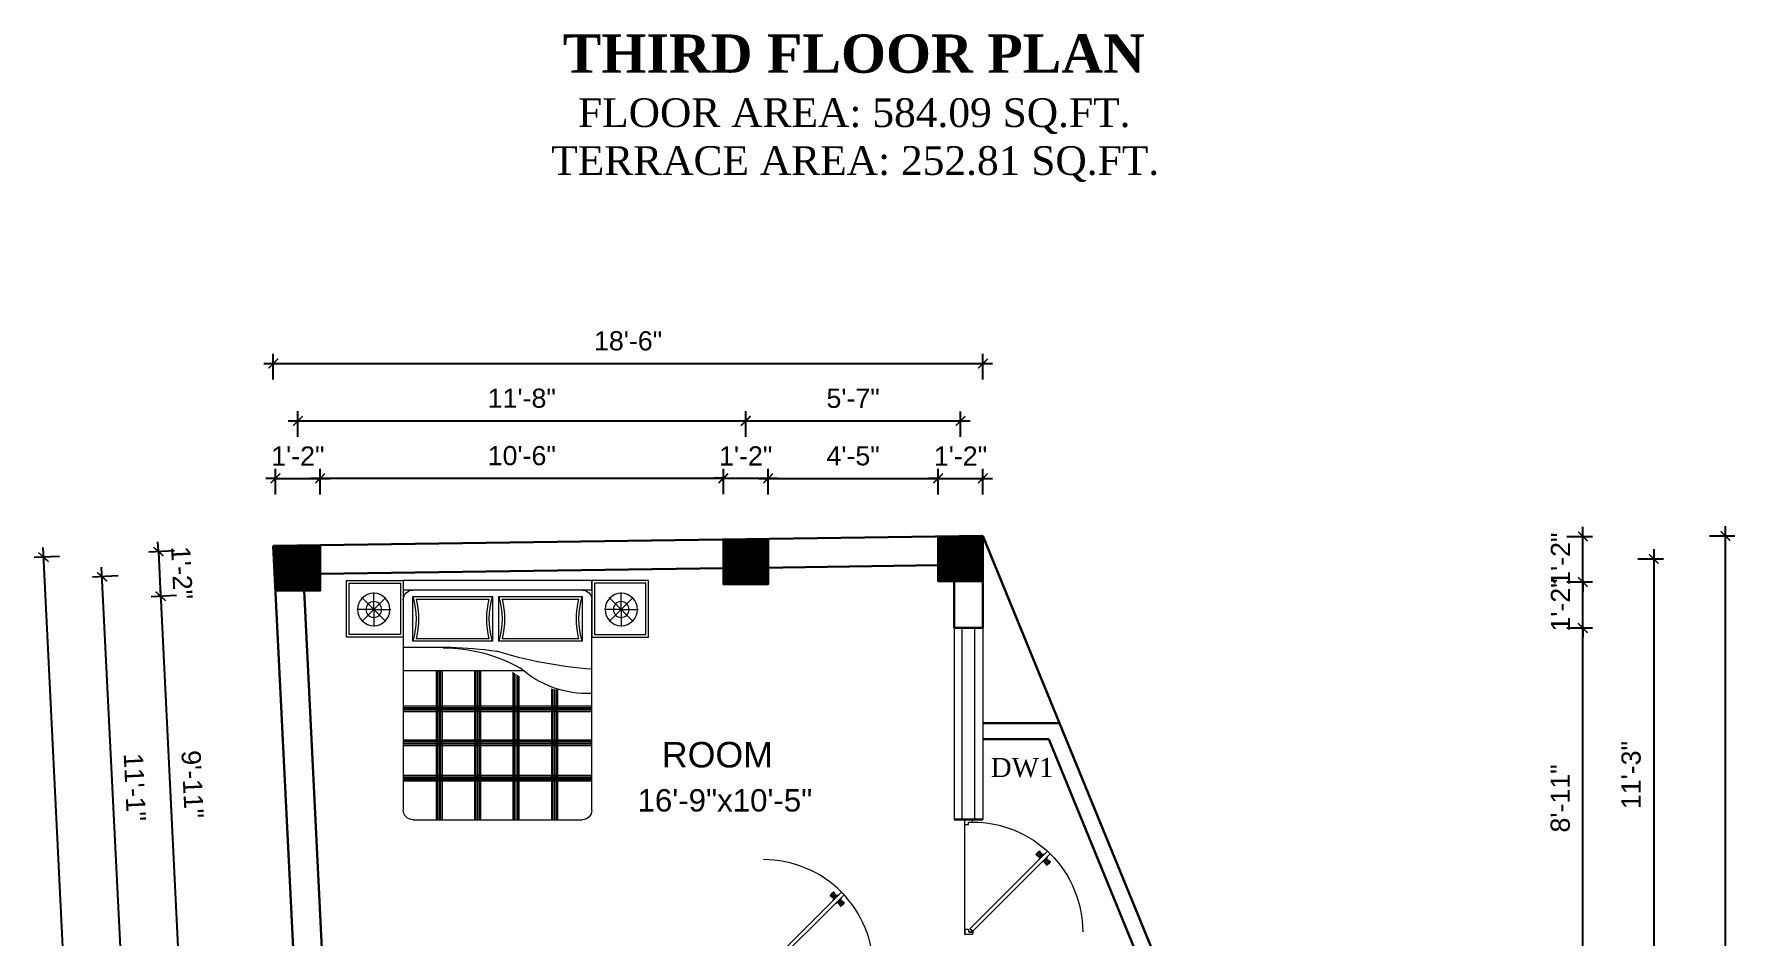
# Model space of a CAD drawing. Header units: inches. Extents: x -4737 to 13205, y 2479 to 13285.
# Drawn here: x -3062 to -2529, y 11636 to 11918 of the extents above; entities that cross this region are included whole.
import ezdxf

# ---------------------------------------------------------------- set-up
doc = ezdxf.new("R2010")
doc.units = ezdxf.units.IN
doc.header["$MEASUREMENT"] = 0
for name, color, linetype, lineweight in [('A-FURN', 9, 'Continuous', 5), ('hatch-.09', 8, 'Continuous', 9), ('Label', 7, 'Continuous', 13), ('ns_DIMS', 1, 'Continuous', 0), ('ns_TEXT', 7, 'Continuous', 13), ('PUERTAS', 7, 'Continuous', 9), ('Text', 7, 'Continuous', 13), ('WALL', 12, 'Continuous', 30), ('wall2', 1, 'Continuous', 15), ('windoow', 4, 'Continuous', 5)]:
    doc.layers.add(name, color=color, linetype=linetype, lineweight=lineweight)
doc.layers.add('furniture', color=253, linetype='Continuous')
doc.styles.add('arial 1000', font='arial.ttf')
doc.styles.add('dim', font='arial.ttf', dxfattribs={"height": 7})
doc.styles.get("Standard").update_dxf_attribs({"font": 'arial.ttf'})
doc.dimstyles.new("1-8'", dxfattribs={"dimtxt": 6, "dimasz": 3, "dimexe": 3, "dimexo": 6, "dimgap": 4, "dimtad": 1, "dimdec": 0, "dimzin": 0, "dimdsep": 46, "dimlunit": 4, "dimtxsty": 'arial 1000', "dimblk": 'ARCHTICK', "dimcen": 8, "dimdle": 3, "dimclrt": 7, "dimazin": 0, "dimtfac": 1, "dimtdec": 0, "dimtix": 1, "dimtmove": 2, "dimatfit": 3, "dimfxl": 5, "dimfxlon": 1, "dimarcsym": 0})

# ---------------------------------------------------------------- blocks, each defined once
blk = doc.blocks.new('3ft')
at = {"layer": 'PUERTAS', "color": 2}
for p, q in [((1.01, 2.52), (25.23, 26.74)), ((26.05, 25.92), (25.23, 26.74)), ((26.05, 25.92), (1.77, 1.64)), ((21.99, 26.11), (21.98, 26.13)), ((25.42, 22.68), (25.43, 22.67)), ((0, 2.4), (0, 0)), ((0.72, 2.4), (0, 2.4)), ((1.6, 0), (0, 0)), ((0.72, 1.52), (0.72, 2.44)), ((0.8, 1.52), (0.72, 1.52)), ((0.8, 1.52), (0.8, 2.41)), ((0.8, 1.2), (0.8, 1.52)), ((1.6, 1.2), (0.8, 1.2)), ((1.57, 1.84), (0.94, 2.47)), ((1.63, 1.89), (0.97, 2.55)), ((1.63, 1.89), (1.57, 1.84)), ((1.77, 1.64), (1.57, 1.84)), ((1.6, 0), (1.6, 1.2)), ((34.4, 0), (34.4, 1.2)), ((34.4, 1.2), (35.2, 1.2)), ((34.4, 0), (36, 0)), ((35.2, 1.2), (35.2, 2.4)), ((35.2, 2.4), (36, 2.4)), ((36, 0), (36, 2.4))]:
    blk.add_line(p, q, dxfattribs=at)
at = {"layer": 'PUERTAS', "color": 1}
for p, q in [((22.58, 26.7), (22.14, 26.26)), ((22.67, 26.73), (22.17, 26.23)), ((22.61, 26.67), (22.58, 26.7)), ((23.45, 25.91), (22.79, 26.73)), ((21.67, 25.73), (22.17, 26.23)), ((22.49, 24.95), (21.67, 25.61)), ((21.7, 25.82), (22.14, 26.26)), ((21.73, 25.79), (21.7, 25.82)), ((22.6, 24.96), (23.02, 25.38)), ((22.61, 24.25), (22.92, 24.72)), ((22.62, 24.13), (22.61, 24.14)), ((22.7, 25.07), (22.71, 25.06)), ((22.82, 25.06), (23.08, 25.32)), ((22.94, 24.95), (22.83, 25.07)), ((22.92, 24.72), (22.92, 24.72)), ((22.93, 24.94), (23.19, 25.21)), ((22.93, 24.84), (22.93, 24.83)), ((23.44, 25.81), (23.02, 25.38)), ((23.34, 25.58), (23.08, 25.32)), ((23.46, 25.47), (23.19, 25.21)), ((23.33, 25.7), (23.34, 25.69)), ((23.45, 25.46), (23.33, 25.57)), ((23.44, 23.31), (23.45, 23.3)), ((23.56, 23.3), (24.03, 23.61)), ((23.57, 25.47), (23.57, 25.47)), ((24.15, 25.79), (23.68, 25.48)), ((23.68, 25.48), (23.68, 25.48)), ((24.03, 23.61), (24.03, 23.62)), ((24.14, 23.62), (24.14, 23.62)), ((24.25, 23.62), (24.51, 23.89)), ((24.27, 25.78), (24.26, 25.79)), ((24.26, 23.29), (24.69, 23.71)), ((24.26, 23.63), (24.37, 23.52)), ((24.26, 23.18), (24.92, 22.37)), ((24.37, 23.52), (24.63, 23.77)), ((24.37, 23.4), (24.37, 23.4)), ((24.78, 24.15), (24.51, 23.89)), ((24.89, 24.03), (24.63, 23.77)), ((25.11, 24.14), (24.69, 23.71)), ((24.77, 24.14), (24.88, 24.03)), ((24.79, 24.38), (24.78, 24.37)), ((24.78, 24.26), (24.78, 24.26)), ((25.1, 24.84), (24.79, 24.38)), ((25, 24.03), (25, 24.03)), ((25.04, 22.36), (25.54, 22.86)), ((25.09, 24.96), (25.1, 24.95)), ((25.1, 22.42), (25.13, 22.39)), ((25.13, 22.39), (25.57, 22.83)), ((25.22, 24.14), (26.03, 23.48)), ((26.04, 23.37), (25.54, 22.86)), ((26.01, 23.27), (25.57, 22.83)), ((25.98, 23.3), (26.01, 23.27))]:
    blk.add_line(p, q, dxfattribs=at)
at = {"layer": 'PUERTAS', "color": 8}
for p, q in [((23.41, 25.77), (22.65, 26.71)), ((23.46, 25.83), (22.72, 26.75)), ((22.57, 24.94), (21.65, 25.68)), ((22.63, 24.99), (21.69, 25.75)), ((22.74, 25.1), (21.84, 25.9)), ((22.13, 26.28), (21.98, 26.13)), ((22.88, 25.24), (22.01, 26.06)), ((22.13, 26.28), (22.27, 26.42)), ((22.29, 26.41), (22.27, 26.42)), ((23.16, 25.52), (22.34, 26.39)), ((23.3, 25.66), (22.5, 26.56)), ((22.69, 24.32), (23.02, 24.83)), ((22.95, 24.96), (22.84, 25.07)), ((22.98, 24.99), (22.86, 25.1)), ((23.03, 25.04), (22.91, 25.15)), ((22.91, 24.53), (23.1, 24.91)), ((23.11, 25.12), (22.99, 25.23)), ((23.13, 24.76), (23.18, 24.99)), ((23.28, 25.3), (23.17, 25.41)), ((23.36, 25.37), (23.25, 25.49)), ((23.31, 24.94), (23.28, 25.08)), ((23.41, 25.43), (23.3, 25.54)), ((23.46, 25.09), (23.32, 25.13)), ((23.44, 25.45), (23.33, 25.56)), ((23.64, 25.27), (23.41, 25.22)), ((23.87, 25.49), (23.49, 25.3)), ((24.08, 25.71), (23.57, 25.38)), ((23.63, 23.38), (24.14, 23.72)), ((23.84, 23.6), (24.22, 23.79)), ((24.07, 23.82), (24.3, 23.88)), ((24.25, 24), (24.39, 23.97)), ((24.25, 23.26), (24.99, 22.34)), ((24.27, 23.64), (24.38, 23.53)), ((24.3, 23.67), (24.41, 23.56)), ((24.3, 23.32), (25.06, 22.38)), ((24.35, 23.72), (24.46, 23.61)), ((24.4, 24.15), (24.43, 24.01)), ((24.41, 23.43), (25.2, 22.53)), ((24.43, 23.8), (24.54, 23.69)), ((24.58, 24.33), (24.52, 24.1)), ((24.55, 23.57), (25.37, 22.7)), ((24.6, 23.97), (24.72, 23.86)), ((24.8, 24.56), (24.61, 24.18)), ((25.02, 24.77), (24.68, 24.26)), ((24.68, 24.05), (24.79, 23.94)), ((24.73, 24.1), (24.85, 23.99)), ((24.76, 24.13), (24.87, 24.02)), ((24.83, 23.85), (25.7, 23.03)), ((24.97, 23.99), (25.87, 23.2)), ((25.08, 24.1), (26.02, 23.34)), ((25.14, 24.15), (26.06, 23.41)), ((25.58, 22.82), (25.43, 22.67)), ((25.58, 22.82), (25.73, 22.97)), ((25.72, 22.98), (25.73, 22.97)), ((0, 0), (36, 0))]:
    blk.add_line(p, q, dxfattribs=at)
at = {"layer": 'PUERTAS', "color": 2}
for radius in [0.155, 0.0752]:
    blk.add_circle((0.82, 2.56), radius, dxfattribs=at)
at = {"layer": 'PUERTAS', "color": 8}
blk.add_arc((0.82, 2.56), 34.38, 359.7285, 90.0333, dxfattribs=at)
at = {"layer": 'PUERTAS', "color": 1}
for centre, start, end in [((22.73, 26.68), 38.9236, 135), ((22.54, 25.01), 231.0764, 315), ((22.67, 24.2), 135, 225), ((22.77, 25.12), 225, 315), ((22.99, 24.89), 135, 219.7428), ((22.87, 24.78), 315, 39.7428), ((23.28, 25.63), 315, 45), ((23.39, 25.86), 315, 38.9236), ((23.51, 23.36), 225, 315), ((23.51, 25.41), 50.2572, 135), ((23.62, 25.53), 230.2572, 315), ((24.09, 23.56), 50.2572, 135), ((24.2, 23.68), 230.2572, 315), ((24.2, 25.73), 45, 135), ((24.32, 23.23), 135, 218.9236), ((24.42, 23.46), 135, 225), ((24.84, 24.31), 135, 219.7428), ((24.72, 24.21), 315, 39.7428), ((24.94, 23.98), 45, 135), ((24.98, 22.42), 218.9236, 315), ((25.04, 24.89), 315, 45), ((25.17, 24.08), 51.0764, 135), ((25.98, 23.42), 315, 51.0764)]:
    blk.add_arc(centre, 0.08, start, end, dxfattribs=at)
blk = doc.blocks.new('*U36')
at = {"color": 3}
blk.add_blockref('3ft', (0, 0), dxfattribs=at)
blk = doc.blocks.new('A$C3AED30AC')
at = {"layer": 'A-FURN', "color": 147, "linetype": 'ByBlock'}
for p, q in [((0, 1532), (0, 1982)), ((0, 1982), (450, 1982)), ((450, 1982), (1950, 1982)), ((450, 1982), (450, 1532)), ((450, 1906), (450, 1982)), ((450, 1906), (1950, 1906)), ((1950, 1982), (1950, 1532)), ((2400, 1982), (1950, 1982)), ((2400, 1532), (2400, 1982)), ((450, 155), (450, 1830)), ((1950, 1830), (1950, 159)), ((450, 1532), (0, 1532)), ((1950, 1532), (2400, 1532)), ((1870, 79), (526, 79))]:
    blk.add_line(p, q, dxfattribs=at)
at = {"layer": 'A-FURN', "color": 8}
for p, q in [((20, 1552), (20, 1962)), ((20, 1962), (430, 1962)), ((430, 1962), (430, 1552)), ((1970, 1962), (1970, 1552)), ((2380, 1962), (1970, 1962)), ((2380, 1552), (2380, 1962)), ((430, 1552), (20, 1552)), ((1970, 1552), (2380, 1552))]:
    blk.add_line(p, q, dxfattribs=at)
at = {"layer": 'A-FURN', "color": 5, "linetype": 'ByBlock'}
for p, q in [((216, 1752), (121, 1847)), ((216, 1752), (216, 1887)), ((216, 1752), (311, 1847)), ((526, 1855), (526, 1500)), ((1189, 1855), (526, 1855)), ((1189, 1500), (1189, 1855)), ((1873, 1855), (1240, 1855)), ((1240, 1855), (1240, 1500)), ((1873, 1500), (1873, 1855)), ((2184, 1752), (2089, 1847)), ((2184, 1752), (2184, 1887)), ((2184, 1752), (2279, 1847)), ((216, 1752), (82, 1752)), ((216, 1752), (121, 1657)), ((216, 1752), (216, 1752)), ((216, 1752), (216, 1752)), ((216, 1752), (216, 1752)), ((216, 1752), (350, 1752)), ((216, 1752), (216, 1618)), ((216, 1752), (311, 1657)), ((2184, 1752), (2049, 1752)), ((2184, 1752), (2089, 1657)), ((2184, 1752), (2318, 1752)), ((2184, 1752), (2184, 1752)), ((2184, 1752), (2184, 1752)), ((2184, 1752), (2184, 1752)), ((2184, 1752), (2279, 1657)), ((2184, 1752), (2184, 1618)), ((526, 1500), (1189, 1500)), ((1240, 1500), (1873, 1500)), ((1574, 1449), (1950, 1449)), ((996, 1264), (1950, 1264))]:
    blk.add_line(p, q, dxfattribs=at)
at = {"layer": 'A-FURN', "color": 9}
for p, q in [((1163, 1835), (552, 1835)), ((1847, 1835), (1266, 1835)), ((552, 1520), (1163, 1520)), ((1266, 1520), (1847, 1520))]:
    blk.add_line(p, q, dxfattribs=at)
at = {"layer": 'A-FURN', "color": 8, "linetype": 'Continuous'}
for p, q in [((1030, 1223), (1030, 79)), ((1042, 1230), (1042, 79)), ((1054, 1237), (1054, 79)), ((1067, 1245), (1067, 79)), ((1079, 1253), (1079, 79)), ((1335, 1264), (1335, 79)), ((1347, 1264), (1347, 79)), ((1359, 1264), (1359, 79)), ((1372, 1264), (1372, 79)), ((1384, 1264), (1384, 79)), ((1640, 1264), (1640, 79)), ((1652, 1264), (1652, 79)), ((1664, 1264), (1664, 79)), ((1677, 1264), (1677, 79)), ((1689, 1264), (1689, 79)), ((722, 1115), (722, 79)), ((734, 1115), (734, 79)), ((746, 1115), (746, 79)), ((759, 1117), (759, 79)), ((771, 1120), (771, 79)), ((450, 983), (1950, 983)), ((450, 971), (1950, 971)), ((450, 959), (1950, 959)), ((450, 950), (1950, 950)), ((450, 938), (1950, 938)), ((450, 713), (1950, 713)), ((450, 701), (1950, 701)), ((450, 689), (1950, 689)), ((450, 680), (1950, 680)), ((450, 668), (1950, 668)), ((450, 431), (1950, 431)), ((450, 419), (1950, 419)), ((450, 407), (1950, 407)), ((450, 398), (1950, 398)), ((450, 386), (1950, 386))]:
    blk.add_line(p, q, dxfattribs=at)
at = {"layer": 'A-FURN', "color": 5, "linetype": 'ByBlock'}
for centre, radius in [((216, 1752), 129), ((216, 1752), 62.8), ((2184, 1752), 129), ((2184, 1752), 62.8)]:
    blk.add_circle(centre, radius, dxfattribs=at)
at = {"layer": 'A-FURN', "color": 147, "linetype": 'ByBlock'}
for centre, radius, start, end in [((526, 1830), 76.2, 90, 180), ((1873, 1830), 76.2, 0, 90), ((526, 155), 76.2, 180, 270), ((1870, 159), 80, 270, 0)]:
    blk.add_arc(centre, radius, start, end, dxfattribs=at)
at = {"layer": 'A-FURN', "color": 5, "linetype": 'ByBlock'}
for centre, radius, start, end in [((-83, 1677), 635, 343.7398, 16.2602), ((1799, 1677), 635, 163.7398, 196.2602), ((630, 1677), 635, 343.7398, 16.2602), ((2483, 1677), 635, 163.7398, 196.2602), ((194, 4689), 3422, 274.2889, 287.25), ((1639, 177), 1271, 90.3564, 119.0389), ((1573, -870), 2319, 89.9801, 99.0312), ((485, 1886), 803, 267.4969, 311.9132)]:
    blk.add_arc(centre, radius, start, end, dxfattribs=at)
at = {"layer": 'A-FURN', "color": 9}
for centre, start, end in [((-83, 1677), 346.0594, 13.9406), ((1799, 1677), 166.0594, 193.9406), ((630, 1677), 346.0594, 13.9406), ((2483, 1677), 166.0594, 193.9406)]:
    blk.add_arc(centre, 655, start, end, dxfattribs=at)
blk = doc.blocks.new('_ArchTick')
at = {"color": 0, "const_width": 0.15}
blk.add_lwpolyline([(-0.5, -0.5), (0.5, 0.5)], dxfattribs=at)
blk = doc.blocks.new('*D872')
at = {"layer": 'Defpoints', "color": 0, "transparency": 16777216}
for p in [(-2764.7, 11732.28), (-2576.88, 11732.28), (-2709.24, 11625.48)]:
    blk.add_point(p, dxfattribs=at)
at = {"layer": 'ns_DIMS', "color": 0, "lineweight": -2, "transparency": 16777216}
for p, q in [((-2581.88, 11732.28), (-2573.88, 11732.28)), ((-2576.88, 11622.48), (-2576.88, 11735.28)), ((-2581.88, 11625.48), (-2573.88, 11625.48))]:
    blk.add_line(p, q, dxfattribs=at)
at = {"layer": 'ns_DIMS', "color": 0, "lineweight": -2, "transparency": 16777216, "xscale": 3, "yscale": 3, "zscale": 3}
for p, rotation in [((-2576.88, 11732.28), 90), ((-2576.88, 11625.48), 270)]:
    blk.add_blockref('_ArchTick', p, dxfattribs=dict(at, rotation=rotation))
at = {"layer": 'ns_DIMS', "color": 7, "transparency": 16777216, "insert": (-2583.94, 11678.88), "char_height": 6, "attachment_point": 5, "rotation": 90, "style": 'arial 1000'}
blk.add_mtext('8\'-11"', dxfattribs=at)
blk = doc.blocks.new('*D873')
at = {"layer": 'Defpoints', "color": 0, "transparency": 16777216}
for p in [(-2764.7, 11746.7), (-2576.88, 11746.7), (-2764.7, 11732.28)]:
    blk.add_point(p, dxfattribs=at)
at = {"layer": 'ns_DIMS', "color": 0, "lineweight": -2, "transparency": 16777216}
for p, q in [((-2576.88, 11746.7), (-2576.88, 11749.7)), ((-2581.88, 11746.7), (-2573.88, 11746.7)), ((-2576.88, 11732.28), (-2576.88, 11746.7)), ((-2581.88, 11732.28), (-2573.88, 11732.28)), ((-2576.88, 11732.28), (-2576.88, 11729.28))]:
    blk.add_line(p, q, dxfattribs=at)
at = {"layer": 'ns_DIMS', "color": 0, "lineweight": -2, "transparency": 16777216, "xscale": 3, "yscale": 3, "zscale": 3}
for p, rotation in [((-2576.88, 11746.7), 270), ((-2576.88, 11732.28), 90)]:
    blk.add_blockref('_ArchTick', p, dxfattribs=dict(at, rotation=rotation))
at = {"layer": 'ns_DIMS', "color": 7, "transparency": 16777216, "insert": (-2583.89, 11739.49), "char_height": 6, "attachment_point": 5, "rotation": 90, "style": 'arial 1000'}
blk.add_mtext('1\'-2"', dxfattribs=at)
blk = doc.blocks.new('*D874')
at = {"layer": 'Defpoints', "color": 0, "transparency": 16777216}
for p in [(-2764.7, 11760.93), (-2576.88, 11760.93), (-2764.7, 11746.7)]:
    blk.add_point(p, dxfattribs=at)
at = {"layer": 'ns_DIMS', "color": 0, "lineweight": -2, "transparency": 16777216}
for p, q in [((-2576.88, 11760.93), (-2576.88, 11763.93)), ((-2581.88, 11760.93), (-2573.88, 11760.93)), ((-2576.88, 11746.7), (-2576.88, 11760.93)), ((-2581.88, 11746.7), (-2573.88, 11746.7)), ((-2576.88, 11746.7), (-2576.88, 11743.7))]:
    blk.add_line(p, q, dxfattribs=at)
at = {"layer": 'ns_DIMS', "color": 0, "lineweight": -2, "transparency": 16777216, "xscale": 3, "yscale": 3, "zscale": 3}
for p, rotation in [((-2576.88, 11760.93), 270), ((-2576.88, 11746.7), 90)]:
    blk.add_blockref('_ArchTick', p, dxfattribs=dict(at, rotation=rotation))
at = {"layer": 'ns_DIMS', "color": 7, "transparency": 16777216, "insert": (-2583.89, 11753.82), "char_height": 6, "attachment_point": 5, "rotation": 90, "style": 'arial 1000'}
blk.add_mtext('1\'-2"', dxfattribs=at)
blk = doc.blocks.new('*D875')
at = {"layer": 'Defpoints', "color": 0, "transparency": 16777216}
for p in [(-2764.7, 11753.93), (-2709.24, 11618.48), (-2554.68, 11618.48)]:
    blk.add_point(p, dxfattribs=at)
at = {"layer": 'ns_DIMS', "color": 0, "lineweight": -2, "transparency": 16777216}
for p, q in [((-2559.68, 11753.93), (-2551.68, 11753.93)), ((-2554.68, 11756.93), (-2554.68, 11615.48)), ((-2559.68, 11618.48), (-2551.68, 11618.48))]:
    blk.add_line(p, q, dxfattribs=at)
at = {"layer": 'ns_DIMS', "color": 0, "lineweight": -2, "transparency": 16777216, "xscale": 3, "yscale": 3, "zscale": 3}
for p, rotation in [((-2554.68, 11753.93), 90), ((-2554.68, 11618.48), 270)]:
    blk.add_blockref('_ArchTick', p, dxfattribs=dict(at, rotation=rotation))
at = {"layer": 'ns_DIMS', "color": 7, "transparency": 16777216, "insert": (-2561.75, 11686.2), "char_height": 6, "attachment_point": 5, "rotation": 90, "style": 'arial 1000'}
blk.add_mtext('11\'-3"', dxfattribs=at)
blk = doc.blocks.new('*D775')
at = {"layer": 'Defpoints', "color": 0, "transparency": 16777216}
for p in [(-2764.7, 11761.13), (-2532.26, 11761.13), (-2656.1, 11352.48)]:
    blk.add_point(p, dxfattribs=at)
at = {"layer": 'ns_DIMS', "color": 0, "lineweight": -2, "transparency": 16777216}
for p, q in [((-2532.26, 11349.48), (-2532.26, 11764.13)), ((-2537.26, 11761.13), (-2529.26, 11761.13)), ((-2537.26, 11352.48), (-2529.26, 11352.48))]:
    blk.add_line(p, q, dxfattribs=at)
at = {"layer": 'ns_DIMS', "color": 0, "lineweight": -2, "transparency": 16777216, "xscale": 3, "yscale": 3, "zscale": 3}
for p, rotation in [((-2532.26, 11761.13), 90), ((-2532.26, 11352.48), 270)]:
    blk.add_blockref('_ArchTick', p, dxfattribs=dict(at, rotation=rotation))
at = {"layer": 'ns_DIMS', "color": 7, "transparency": 16777216, "insert": (-2539.32, 11556.8), "char_height": 6, "attachment_point": 5, "rotation": 90, "style": 'arial 1000'}
blk.add_mtext('34\'-1"', dxfattribs=at)
blk = doc.blocks.new('*D776')
at = {"layer": 'Defpoints', "color": 0, "transparency": 16777216}
for p in [(-2972.15, 11779.13), (-2986.15, 11757.99), (-2972.15, 11757.99)]:
    blk.add_point(p, dxfattribs=at)
at = {"layer": 'ns_DIMS', "color": 0, "lineweight": -2, "transparency": 16777216}
for p, q in [((-2986.15, 11779.13), (-2989.15, 11779.13)), ((-2986.15, 11774.13), (-2986.15, 11782.13)), ((-2986.15, 11779.13), (-2972.15, 11779.13)), ((-2972.15, 11774.13), (-2972.15, 11782.13)), ((-2972.15, 11779.13), (-2969.15, 11779.13))]:
    blk.add_line(p, q, dxfattribs=at)
at = {"layer": 'ns_DIMS', "color": 0, "lineweight": -2, "transparency": 16777216, "xscale": 3, "yscale": 3, "zscale": 3}
blk.add_blockref('_ArchTick', (-2986.15, 11779.13), dxfattribs=at)
at = {"layer": 'ns_DIMS', "color": 0, "lineweight": -2, "transparency": 16777216, "xscale": 3, "yscale": 3, "zscale": 3, "rotation": 180}
blk.add_blockref('_ArchTick', (-2972.15, 11779.13), dxfattribs=at)
at = {"layer": 'ns_DIMS', "color": 7, "transparency": 16777216, "insert": (-2979.15, 11786.14), "char_height": 6, "attachment_point": 5, "style": 'arial 1000'}
blk.add_mtext('1\'-2"', dxfattribs=at)
blk = doc.blocks.new('*D777')
at = {"layer": 'Defpoints', "color": 0, "transparency": 16777216}
for p in [(-2838.95, 11797.16), (-2979.15, 11757.99), (-2838.95, 11759.98)]:
    blk.add_point(p, dxfattribs=at)
at = {"layer": 'ns_DIMS', "color": 0, "lineweight": -2, "transparency": 16777216}
for p, q in [((-2979.15, 11792.16), (-2979.15, 11800.16)), ((-2838.95, 11792.16), (-2838.95, 11800.16)), ((-2982.15, 11797.16), (-2835.95, 11797.16))]:
    blk.add_line(p, q, dxfattribs=at)
at = {"layer": 'ns_DIMS', "color": 0, "lineweight": -2, "transparency": 16777216, "xscale": 3, "yscale": 3, "zscale": 3, "rotation": 180}
blk.add_blockref('_ArchTick', (-2979.15, 11797.16), dxfattribs=at)
at = {"layer": 'ns_DIMS', "color": 0, "lineweight": -2, "transparency": 16777216, "xscale": 3, "yscale": 3, "zscale": 3}
blk.add_blockref('_ArchTick', (-2838.95, 11797.16), dxfattribs=at)
at = {"layer": 'ns_DIMS', "color": 7, "transparency": 16777216, "insert": (-2909.05, 11804.22), "char_height": 6, "attachment_point": 5, "style": 'arial 1000'}
blk.add_mtext('11\'-8"', dxfattribs=at)
blk = doc.blocks.new('*D778')
at = {"layer": 'Defpoints', "color": 0, "transparency": 16777216}
for p in [(-2764.7, 11815.13), (-2986.84, 11757.99), (-2764.7, 11761.13)]:
    blk.add_point(p, dxfattribs=at)
at = {"layer": 'ns_DIMS', "color": 0, "lineweight": -2, "transparency": 16777216}
for p, q in [((-2986.84, 11810.13), (-2986.84, 11818.13)), ((-2764.7, 11810.13), (-2764.7, 11818.13)), ((-2989.84, 11815.13), (-2761.7, 11815.13))]:
    blk.add_line(p, q, dxfattribs=at)
at = {"layer": 'ns_DIMS', "color": 0, "lineweight": -2, "transparency": 16777216, "xscale": 3, "yscale": 3, "zscale": 3, "rotation": 180}
blk.add_blockref('_ArchTick', (-2986.84, 11815.13), dxfattribs=at)
at = {"layer": 'ns_DIMS', "color": 0, "lineweight": -2, "transparency": 16777216, "xscale": 3, "yscale": 3, "zscale": 3}
blk.add_blockref('_ArchTick', (-2764.7, 11815.13), dxfattribs=at)
at = {"layer": 'ns_DIMS', "color": 7, "transparency": 16777216, "insert": (-2875.77, 11822.19), "char_height": 6, "attachment_point": 5, "style": 'arial 1000'}
blk.add_mtext('18\'-6"', dxfattribs=at)
blk = doc.blocks.new('*D779')
at = {"layer": 'Defpoints', "color": 0, "transparency": 16777216}
for p in [(-2845.95, 11779.16), (-2972.15, 11757.99), (-2845.95, 11759.98)]:
    blk.add_point(p, dxfattribs=at)
at = {"layer": 'ns_DIMS', "color": 0, "lineweight": -2, "transparency": 16777216}
for p, q in [((-2975.15, 11779.16), (-2842.95, 11779.16)), ((-2972.15, 11774.16), (-2972.15, 11782.16)), ((-2845.95, 11774.16), (-2845.95, 11782.16))]:
    blk.add_line(p, q, dxfattribs=at)
at = {"layer": 'ns_DIMS', "color": 0, "lineweight": -2, "transparency": 16777216, "xscale": 3, "yscale": 3, "zscale": 3, "rotation": 180}
blk.add_blockref('_ArchTick', (-2972.15, 11779.16), dxfattribs=at)
at = {"layer": 'ns_DIMS', "color": 0, "lineweight": -2, "transparency": 16777216, "xscale": 3, "yscale": 3, "zscale": 3}
blk.add_blockref('_ArchTick', (-2845.95, 11779.16), dxfattribs=at)
at = {"layer": 'ns_DIMS', "color": 7, "transparency": 16777216, "insert": (-2909.05, 11786.22), "char_height": 6, "attachment_point": 5, "style": 'arial 1000'}
blk.add_mtext('10\'-6"', dxfattribs=at)
blk = doc.blocks.new('*D780')
at = {"layer": 'Defpoints', "color": 0, "transparency": 16777216}
for p in [(-2831.95, 11779.16), (-2845.95, 11759.98), (-2831.95, 11759.98)]:
    blk.add_point(p, dxfattribs=at)
at = {"layer": 'ns_DIMS', "color": 0, "lineweight": -2, "transparency": 16777216}
for p, q in [((-2845.95, 11779.16), (-2848.95, 11779.16)), ((-2845.95, 11774.16), (-2845.95, 11782.16)), ((-2845.95, 11779.16), (-2831.95, 11779.16)), ((-2831.95, 11774.16), (-2831.95, 11782.16)), ((-2831.95, 11779.16), (-2828.95, 11779.16))]:
    blk.add_line(p, q, dxfattribs=at)
at = {"layer": 'ns_DIMS', "color": 0, "lineweight": -2, "transparency": 16777216, "xscale": 3, "yscale": 3, "zscale": 3}
blk.add_blockref('_ArchTick', (-2845.95, 11779.16), dxfattribs=at)
at = {"layer": 'ns_DIMS', "color": 0, "lineweight": -2, "transparency": 16777216, "xscale": 3, "yscale": 3, "zscale": 3, "rotation": 180}
blk.add_blockref('_ArchTick', (-2831.95, 11779.16), dxfattribs=at)
at = {"layer": 'ns_DIMS', "color": 7, "transparency": 16777216, "insert": (-2838.95, 11786.17), "char_height": 6, "attachment_point": 5, "style": 'arial 1000'}
blk.add_mtext('1\'-2"', dxfattribs=at)
blk = doc.blocks.new('*D781')
at = {"layer": 'Defpoints', "color": 0, "transparency": 16777216}
for p in [(-2778.7, 11779.13), (-2831.95, 11759.98), (-2778.7, 11761.13)]:
    blk.add_point(p, dxfattribs=at)
at = {"layer": 'ns_DIMS', "color": 0, "lineweight": -2, "transparency": 16777216}
for p, q in [((-2834.95, 11779.13), (-2775.7, 11779.13)), ((-2831.95, 11774.13), (-2831.95, 11782.13)), ((-2778.7, 11774.13), (-2778.7, 11782.13))]:
    blk.add_line(p, q, dxfattribs=at)
at = {"layer": 'ns_DIMS', "color": 0, "lineweight": -2, "transparency": 16777216, "xscale": 3, "yscale": 3, "zscale": 3, "rotation": 180}
blk.add_blockref('_ArchTick', (-2831.95, 11779.13), dxfattribs=at)
at = {"layer": 'ns_DIMS', "color": 0, "lineweight": -2, "transparency": 16777216, "xscale": 3, "yscale": 3, "zscale": 3}
blk.add_blockref('_ArchTick', (-2778.7, 11779.13), dxfattribs=at)
at = {"layer": 'ns_DIMS', "color": 7, "transparency": 16777216, "insert": (-2805.33, 11786.18), "char_height": 6, "attachment_point": 5, "style": 'arial 1000'}
blk.add_mtext('4\'-5"', dxfattribs=at)
blk = doc.blocks.new('*D782')
at = {"layer": 'Defpoints', "color": 0, "transparency": 16777216}
for p in [(-2764.7, 11779.13), (-2778.7, 11760.93), (-2764.7, 11761.13)]:
    blk.add_point(p, dxfattribs=at)
at = {"layer": 'ns_DIMS', "color": 0, "lineweight": -2, "transparency": 16777216}
for p, q in [((-2778.7, 11779.13), (-2781.7, 11779.13)), ((-2778.7, 11774.13), (-2778.7, 11782.13)), ((-2778.7, 11779.13), (-2764.7, 11779.13)), ((-2764.7, 11774.13), (-2764.7, 11782.13)), ((-2764.7, 11779.13), (-2761.7, 11779.13))]:
    blk.add_line(p, q, dxfattribs=at)
at = {"layer": 'ns_DIMS', "color": 0, "lineweight": -2, "transparency": 16777216, "xscale": 3, "yscale": 3, "zscale": 3}
blk.add_blockref('_ArchTick', (-2778.7, 11779.13), dxfattribs=at)
at = {"layer": 'ns_DIMS', "color": 0, "lineweight": -2, "transparency": 16777216, "xscale": 3, "yscale": 3, "zscale": 3, "rotation": 180}
blk.add_blockref('_ArchTick', (-2764.7, 11779.13), dxfattribs=at)
at = {"layer": 'ns_DIMS', "color": 7, "transparency": 16777216, "insert": (-2771.7, 11786.14), "char_height": 6, "attachment_point": 5, "style": 'arial 1000'}
blk.add_mtext('1\'-2"', dxfattribs=at)
blk = doc.blocks.new('*D783')
at = {"layer": 'Defpoints', "color": 0, "transparency": 16777216}
for p in [(-2771.7, 11797.13), (-2838.95, 11759.98), (-2771.7, 11761.13)]:
    blk.add_point(p, dxfattribs=at)
at = {"layer": 'ns_DIMS', "color": 0, "lineweight": -2, "transparency": 16777216}
for p, q in [((-2838.95, 11792.13), (-2838.95, 11800.13)), ((-2771.7, 11792.13), (-2771.7, 11800.13)), ((-2841.95, 11797.13), (-2768.7, 11797.13))]:
    blk.add_line(p, q, dxfattribs=at)
at = {"layer": 'ns_DIMS', "color": 0, "lineweight": -2, "transparency": 16777216, "xscale": 3, "yscale": 3, "zscale": 3, "rotation": 180}
blk.add_blockref('_ArchTick', (-2838.95, 11797.13), dxfattribs=at)
at = {"layer": 'ns_DIMS', "color": 0, "lineweight": -2, "transparency": 16777216, "xscale": 3, "yscale": 3, "zscale": 3}
blk.add_blockref('_ArchTick', (-2771.7, 11797.13), dxfattribs=at)
at = {"layer": 'ns_DIMS', "color": 7, "transparency": 16777216, "insert": (-2805.33, 11804.18), "char_height": 6, "attachment_point": 5, "style": 'arial 1000'}
blk.add_mtext('5\'-7"', dxfattribs=at)
blk = doc.blocks.new('*D812')
at = {"layer": 'Defpoints', "color": 0, "transparency": 16777216}
for p in [(-2986.84, 11757.99), (-3022.11, 11742.22), (-2986.15, 11743.99)]:
    blk.add_point(p, dxfattribs=at)
at = {"layer": 'ns_DIMS', "color": 0, "lineweight": -2, "transparency": 16777216}
for p, q in [((-3022.8, 11756.22), (-3022.94, 11759.21)), ((-3017.8, 11756.46), (-3025.79, 11756.07)), ((-3022.8, 11756.22), (-3022.11, 11742.22)), ((-3017.11, 11742.46), (-3025.1, 11742.07)), ((-3022.11, 11742.22), (-3021.96, 11739.22))]:
    blk.add_line(p, q, dxfattribs=at)
at = {"layer": 'ns_DIMS', "color": 0, "lineweight": -2, "transparency": 16777216, "xscale": 3, "yscale": 3, "zscale": 3}
for p, rotation in [((-3022.8, 11756.22), 272.820296018638), ((-3022.11, 11742.22), 92.82029601863802)]:
    blk.add_blockref('_ArchTick', p, dxfattribs=dict(at, rotation=rotation))
at = {"layer": 'ns_DIMS', "color": 7, "transparency": 16777216, "insert": (-3015.45, 11749.56), "char_height": 6, "attachment_point": 5, "rotation": 272.8203, "style": 'arial 1000'}
blk.add_mtext('1\'-2"', dxfattribs=at)
blk = doc.blocks.new('*D813')
at = {"layer": 'Defpoints', "color": 0, "transparency": 16777216}
for p in [(-2986.15, 11743.99), (-2979.62, 11625.48), (-3016.27, 11623.67)]:
    blk.add_point(p, dxfattribs=at)
at = {"layer": 'ns_DIMS', "color": 0, "lineweight": -2, "transparency": 16777216}
for p, q in [((-3017.11, 11742.46), (-3025.1, 11742.07)), ((-3022.25, 11745.21), (-3016.12, 11620.68)), ((-3011.27, 11623.92), (-3019.26, 11623.53))]:
    blk.add_line(p, q, dxfattribs=at)
at = {"layer": 'ns_DIMS', "color": 0, "lineweight": -2, "transparency": 16777216, "xscale": 3, "yscale": 3, "zscale": 3}
for p, rotation in [((-3022.11, 11742.22), 92.82029601864667), ((-3016.27, 11623.67), 272.8202960186467)]:
    blk.add_blockref('_ArchTick', p, dxfattribs=dict(at, rotation=rotation))
at = {"layer": 'ns_DIMS', "color": 7, "transparency": 16777216, "insert": (-3012.13, 11683.29), "char_height": 6, "attachment_point": 5, "rotation": 272.8203, "style": 'arial 1000'}
blk.add_mtext('9\'-11"', dxfattribs=at)
blk = doc.blocks.new('*D821')
at = {"layer": 'Defpoints', "color": 0, "transparency": 16777216}
for p in [(-2986.84, 11757.99), (-3058.75, 11754.45), (-2966.86, 11352.48)]:
    blk.add_point(p, dxfattribs=at)
at = {"layer": 'ns_DIMS', "color": 0, "lineweight": -2, "transparency": 16777216}
for p, q in [((-3038.63, 11345.94), (-3058.9, 11757.44)), ((-3053.76, 11754.69), (-3061.75, 11754.3)), ((-3033.78, 11349.18), (-3041.77, 11348.79))]:
    blk.add_line(p, q, dxfattribs=at)
at = {"layer": 'ns_DIMS', "color": 0, "lineweight": -2, "transparency": 16777216, "xscale": 3, "yscale": 3, "zscale": 3}
for p, rotation in [((-3058.75, 11754.45), 92.82029601863792), ((-3038.77, 11348.94), 272.8202960186379)]:
    blk.add_blockref('_ArchTick', p, dxfattribs=dict(at, rotation=rotation))
at = {"layer": 'ns_DIMS', "color": 7, "transparency": 16777216, "insert": (-3041.71, 11552.04), "char_height": 6, "attachment_point": 5, "rotation": 272.8203, "style": 'arial 1000'}
blk.add_mtext('33\'-10"', dxfattribs=at)
blk = doc.blocks.new('*D823')
at = {"layer": 'Defpoints', "color": 0, "transparency": 16777216}
for p in [(-3040.43, 11748.31), (-2986.15, 11750.99), (-2979.62, 11618.48)]:
    blk.add_point(p, dxfattribs=at)
at = {"layer": 'ns_DIMS', "color": 0, "lineweight": -2, "transparency": 16777216}
for p, q in [((-3035.43, 11748.56), (-3043.42, 11748.17)), ((-3033.75, 11612.81), (-3040.58, 11751.31)), ((-3028.91, 11616.05), (-3036.9, 11615.66))]:
    blk.add_line(p, q, dxfattribs=at)
at = {"layer": 'ns_DIMS', "color": 0, "lineweight": -2, "transparency": 16777216, "xscale": 3, "yscale": 3, "zscale": 3}
for p, rotation in [((-3040.43, 11748.31), 92.82029601864667), ((-3033.9, 11615.81), 272.8202960186467)]:
    blk.add_blockref('_ArchTick', p, dxfattribs=dict(at, rotation=rotation))
at = {"layer": 'ns_DIMS', "color": 7, "transparency": 16777216, "insert": (-3030.16, 11682.4), "char_height": 6, "attachment_point": 5, "rotation": 272.8203, "style": 'arial 1000'}
blk.add_mtext('11\'-1"', dxfattribs=at)

msp = doc.modelspace()

# ---------------------------------------------------------------- hatches: boundary and pattern name
at = {"layer": 'hatch-.09'}
h = msp.add_hatch(dxfattribs=at)
h.set_pattern_fill('ANSI31', color=256)
h.set_pattern_definition([(45, (-18418.53795, 11467.84912), (-0.0883883476, 0.0883883476), [])])
h.paths.add_polyline_path([(-2972.15, 11757.99), (-2986.15, 11757.99), (-2986.15, 11743.99), (-2972.15, 11743.99)])
h = msp.add_hatch(dxfattribs=at)
h.set_pattern_fill('ANSI31', color=256)
h.set_pattern_definition([(45, (-18278.34374, 11469.84056), (-0.0883883476, 0.0883883476), [])])
h.paths.add_polyline_path([(-2831.95, 11759.98), (-2845.95, 11759.98), (-2845.95, 11745.98), (-2831.95, 11745.98)])
h = msp.add_hatch(dxfattribs=at)
h.set_pattern_fill('ANSI31', color=256)
h.set_pattern_definition([(45, (-18211.08484, 11470.79129), (-0.0883883476, 0.0883883476), [])])
h.paths.add_polyline_path([(-2764.7, 11760.93), (-2778.7, 11760.93), (-2778.7, 11746.93), (-2764.7, 11746.93)])

# ---------------------------------------------------------------- linework, layer by layer
at = {"layer": 'WALL'}
for p, q in [((-2764.7, 11761.13), (-2986.84, 11757.99)), ((-2973.22, 11481.48), (-2986.84, 11757.99)), ((-2764.7, 11761.13), (-2764.7, 11732.28)), ((-2764.7, 11761.13), (-2709.65, 11626.48)), ((-2845.95, 11750.98), (-2972.15, 11749.19)), ((-2778.7, 11751.93), (-2834.2, 11751.15)), ((-2773.7, 11747.13), (-2773.7, 11732.28)), ((-2971.3, 11625.48), (-2977.14, 11743.99)), ((-2773.7, 11732.28), (-2764.7, 11732.28)), ((-2740.7, 11702.42), (-2764.7, 11702.42)), ((-2744.05, 11697.42), (-2764.7, 11697.42)), ((-2744.05, 11697.42), (-2715.05, 11626.48)), ((-2773.7, 11672.28), (-2764.7, 11672.28))]:
    msp.add_line(p, q, dxfattribs=at)
for points in [[(-2986.15, 11757.99), (-2972.15, 11757.99), (-2972.15, 11743.99), (-2986.15, 11743.99)], [(-2845.95, 11759.98), (-2831.95, 11759.98), (-2831.95, 11745.98), (-2845.95, 11745.98)], [(-2778.7, 11760.93), (-2764.7, 11760.93), (-2764.7, 11746.93), (-2778.7, 11746.93)]]:
    msp.add_lwpolyline(points, close=True, dxfattribs=at)
at = {"layer": 'wall2'}
for p, q in [((-2773.7, 11732.28), (-2773.7, 11672.28)), ((-2764.7, 11732.28), (-2764.7, 11672.28))]:
    msp.add_line(p, q, dxfattribs=at)
at = {"layer": 'windoow'}
for p, q in [((-2771.2, 11672.28), (-2771.2, 11732.28)), ((-2767.2, 11672.28), (-2767.2, 11732.28))]:
    msp.add_line(p, q, dxfattribs=at)

# ---------------------------------------------------------------- block references
at = {"layer": 'furniture', "xscale": -0.03937007859349251, "yscale": 0.03937007859349251, "zscale": 0.03937007859349251}
msp.add_blockref('A$C3AED30AC', (-2869.41, 11669.08), dxfattribs=at)
at = {"layer": 'WALL', "xscale": -1, "rotation": 270}
msp.add_blockref('*U36', (-2770.4, 11636.28), dxfattribs=at)
at = {"layer": 'WALL'}
msp.add_blockref('*U36', (-2834.2, 11622.76), dxfattribs=at)

# ---------------------------------------------------------------- texts
at = {"layer": 'Label', "color": 5, "linetype": 'ByBlock', "insert": (-2847.81, 11696.58), "char_height": 8, "width": 88.4068, "attachment_point": 2, "style": 'dim'}
msp.add_mtext('ROOM', dxfattribs=at)
at = {"layer": 'ns_TEXT', "attachment_point": 1}
for s, width, heights, insert, char_height in [('\\pi99.25741;{\\fTimes New Roman|b1|i0|c0|p18;\\H0.83333x;THIRD FLOOR PLAN\\fTimes New Roman|b0|i0|c0|p18;\\H1.2x;\\P\\pi104.04778;\\H0.625x;FLOOR AREA: 584.09 SQ.FT.\\P\\pi95.65451;TERRACE AREA: 252.81 SQ.FT.}', 376.0257, [72.58], (-2995.5, 11918.21), 14.4), ('\\pi1.89167;{\\fTimes New Roman|b0|i0|c0|p18;DW1}', 21.7401, [4.46], (-2764.13, 11691.57), 6)]:
    msp.add_mtext_dynamic_manual_height_columns(s, width=width, gutter_width=72, heights=heights, dxfattribs=dict(at, insert=insert, char_height=char_height))
at = {"layer": 'Text', "insert": (-2845.46, 11681.78), "char_height": 7, "width": 440.957, "attachment_point": 2}
msp.add_mtext('16\'-9"x10\'-5"', dxfattribs=at)

# ---------------------------------------------------------------- dimensions: what is measured, and where the dimension line sits
at = {"layer": 'ns_DIMS'}
for base, p1, p2, picture, middle in [((-2764.7, 11815.13), (-2986.84, 11757.99), (-2764.7, 11761.13), '*D778', (-2875.77, 11822.19)), ((-2838.95, 11797.16), (-2979.15, 11757.99), (-2838.95, 11759.98), '*D777', (-2909.05, 11804.22)), ((-2771.7, 11797.13), (-2838.95, 11759.98), (-2771.7, 11761.13), '*D783', (-2805.33, 11804.18)), ((-2972.15, 11779.13), (-2986.15, 11757.99), (-2972.15, 11757.99), '*D776', (-2979.15, 11786.14)), ((-2845.95, 11779.16), (-2972.15, 11757.99), (-2845.95, 11759.98), '*D779', (-2909.05, 11786.22)), ((-2831.95, 11779.16), (-2845.95, 11759.98), (-2831.95, 11759.98), '*D780', (-2838.95, 11786.17)), ((-2778.7, 11779.13), (-2831.95, 11759.98), (-2778.7, 11761.13), '*D781', (-2805.33, 11786.18)), ((-2764.7, 11779.13), (-2778.7, 11760.93), (-2764.7, 11761.13), '*D782', (-2771.7, 11786.14))]:
    dim = msp.add_linear_dim(base=base, p1=p1, p2=p2, dimstyle="1-8'", dxfattribs=at)
    dim.commit()
    dim.dimension.update_dxf_attribs({"geometry": picture, "text_midpoint": middle})
for base, p1, p2, angle, picture, middle in [((-2532.26, 11761.13), (-2656.1, 11352.48), (-2764.7, 11761.13), 90, '*D775', (-2539.32, 11556.8)), ((-2576.88, 11760.93), (-2764.7, 11746.7), (-2764.7, 11760.93), 90, '*D874', (-2583.89, 11753.82)), ((-2554.68, 11618.48), (-2764.7, 11753.93), (-2709.24, 11618.48), 90, '*D875', (-2561.75, 11686.2)), ((-3040.43, 11748.31), (-2979.62, 11618.48), (-2986.15, 11750.99), 272.8203, '*D823', (-3030.16, 11682.4)), ((-2576.88, 11746.7), (-2764.7, 11732.28), (-2764.7, 11746.7), 90, '*D873', (-2583.89, 11739.49)), ((-3016.27, 11623.67), (-2986.15, 11743.99), (-2979.62, 11625.48), 92.8203, '*D813', (-3012.13, 11683.29)), ((-2576.88, 11732.28), (-2709.24, 11625.48), (-2764.7, 11732.28), 90, '*D872', (-2583.94, 11678.88))]:
    dim = msp.add_linear_dim(base=base, p1=p1, p2=p2, angle=angle, dimstyle="1-8'", dxfattribs=at)
    dim.commit()
    dim.dimension.update_dxf_attribs({"geometry": picture, "text_midpoint": middle})
for p1, p2, distance, picture, middle in [((-2966.86, 11352.48), (-2986.84, 11757.99), 72, '*D821', (-3041.71, 11552.04)), ((-2986.84, 11757.99), (-2986.15, 11743.99), -36, '*D812', (-3015.45, 11749.56))]:
    dim = msp.add_aligned_dim(p1=p1, p2=p2, distance=distance, dimstyle="1-8'", dxfattribs=at)
    dim.commit()
    dim.dimension.update_dxf_attribs({"geometry": picture, "text_midpoint": middle})

doc.saveas('drawing.dxf')
